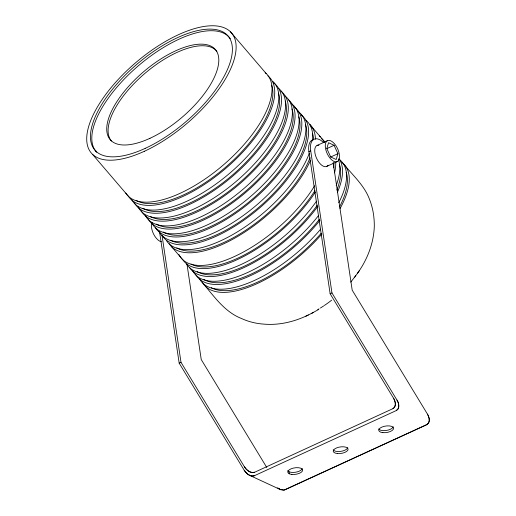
<?xml version="1.0" encoding="UTF-8"?>
<svg xmlns="http://www.w3.org/2000/svg" width="516" height="516" viewBox="0 0 516 516"><rect width="100%" height="100%" fill="white"/><g stroke="black" fill="none" stroke-linecap="round" stroke-linejoin="round"><path stroke-width="0.77" d="M337.922 153.691L336.213 159.521L330.666 156.954L326.828 148.556L328.537 142.726L334.084 145.293L337.922 153.691L330.646 157.032M357.633 273.087C367.405 259.445 373.758 243.1 374.313 226.227C374.371 216.791 372.81 207.335 369.224 198.583C363.877 184.87 352.499 175.034 343.475 163.824M350.751 282.123L355.685 275.776M354.382 277.608L359.207 270.881M392.934 408.698C396.572 406.666 395.52 401.603 393.785 398.616L330.137 293.765L308.897 151.672A18.466 9.191 65.3 0 1 313.244 139.707M159.599 232.168L179.175 363.148L244.449 470.65C246.532 473.643 249.989 476.771 253.943 475.933L396.365 410.523C399.868 408.646 399.016 403.725 397.43 400.835L331.956 292.933L310.716 150.833A18.466 9.191 65.3 0 1 323.7 142.661M396.365 410.523C400.132 408.382 398.887 403.073 396.985 400.042M311.238 313.56L318.333 309.677M205.632 286.457C215.798 298.764 226.002 312.502 241.443 318.482C248.577 321.81 256.413 323.661 264.263 324.151C279.44 325.403 294.784 321.655 308.368 314.966M305.885 316.211L313.315 312.515M317.03 145.473L327.576 140.629M308.897 151.672L310.716 150.833M326.809 148.64L334.084 145.293M326.622 166.468L337.174 161.618A11.539 5.747 65.3 0 0 334.516 143.835A11.539 5.747 65.3 0 0 325.441 147.918A11.539 5.747 65.3 0 0 337.174 161.618M179.175 363.148L180.993 362.309L162.011 235.302M330.137 293.765L331.956 292.933M254.704 472.23C250.499 473.662 246.5 470.095 244.41 466.767L180.993 362.309M254.498 475.726C250.292 477.158 246.293 473.591 244.203 470.257M249.241 475.172L279.73 489.278L283.839 490.168L426.861 424.629C430.628 422.488 429.377 417.173 427.48 414.148L352.202 290.16L333.155 162.695M278.33 488.388L279.73 489.278M277.621 487.826L280.788 489.755L284.432 490.039L427.371 424.346C430.563 421.882 429.209 417.07 427.48 414.148M230.336 31.689L266.243 73.62M320.442 136.921L309.6 124.259A92.319 39.745 -40.6 0 1 315.418 139.275M92.499 154.323L128.407 196.261A92.319 39.745 -40.6 0 0 226.53 167.739A92.319 39.745 -40.6 0 0 267.901 75.865M171.764 246.9L182.6 259.554M244.41 466.767C246.493 470.05 250.279 473.436 254.433 472.346L393.45 408.414C396.572 405.873 395.359 401.196 393.553 398.217M266.791 467.502L201.24 359.542L186.953 263.94M288.992 471.74L289.295 473.791M161.437 241.746A11.539 5.747 65.3 0 1 153.51 233.941A11.539 5.747 65.3 0 1 151.981 222.409M328.008 165.23A11.539 5.747 65.3 0 1 316.585 158.328A11.539 5.747 65.3 0 1 318.882 145.26M265.192 72.698A92.319 39.745 -40.6 0 1 223.815 164.572A92.319 39.745 -40.6 0 1 125.762 193.049M271.622 85.204A90.016 38.752 -40.6 0 1 224.673 168.023A90.016 38.752 -40.6 0 1 136.153 200.369M273.016 81.534A92.319 39.745 -40.6 0 1 228.137 174.576A92.319 39.745 -40.6 0 1 131.825 199.744M278.401 93.119A90.016 38.752 -40.6 0 1 231.445 175.93A90.016 38.752 -40.6 0 1 142.926 208.277M273.545 82.928A92.319 39.745 -40.6 0 1 233.303 175.653A92.319 39.745 -40.6 0 1 134.534 202.911M278.743 88.526A92.319 39.745 -40.6 0 1 235.528 181.967A92.319 39.745 -40.6 0 1 138.282 207.026M285.174 101.026A90.016 38.752 -40.6 0 1 238.818 183.335A90.016 38.752 -40.6 0 1 150.324 216.539M280.897 91.255A92.319 39.745 -40.6 0 1 239.469 184.089A92.319 39.745 -40.6 0 1 141.313 210.825M284.961 96.002A92.319 39.745 -40.6 0 1 243.533 188.837A92.319 39.745 -40.6 0 1 145.377 215.572M291.946 108.941A90.016 38.752 -40.6 0 1 244.997 191.759A90.016 38.752 -40.6 0 1 156.477 224.105M288.225 99.601A92.319 39.745 -40.6 0 1 245.629 192.526A92.319 39.745 -40.6 0 1 148.086 218.732M291.159 103.503A92.319 39.745 -40.6 0 1 250.918 196.222A92.319 39.745 -40.6 0 1 152.149 223.48M298.725 116.855A90.016 38.752 -40.6 0 1 251.769 199.666A90.016 38.752 -40.6 0 1 163.25 232.013M294.442 107.083A92.319 39.745 -40.6 0 1 254.233 198.86A92.319 39.745 -40.6 0 1 155.568 227.859M297.932 111.411A92.319 39.745 -40.6 0 1 257.69 204.136A92.319 39.745 -40.6 0 1 158.928 231.394M305.498 124.762A90.016 38.752 -40.6 0 1 259.142 207.071A90.016 38.752 -40.6 0 1 170.648 240.275M301.221 114.991A92.319 39.745 -40.6 0 1 261.012 206.774A92.319 39.745 -40.6 0 1 162.34 235.773M305.84 120.176A92.319 39.745 -40.6 0 1 312.464 140.662M309.355 153.123A92.319 39.745 -40.6 0 1 237.663 231.697A92.319 39.745 -40.6 0 1 166.41 240.52M312.496 133.36A90.016 38.752 -40.6 0 1 313.535 139.726M310.026 157.709A90.016 38.752 -40.6 0 1 247.577 228.994A90.016 38.752 -40.6 0 1 176.801 247.841M310.348 160.579A92.319 39.745 -40.6 0 1 237.76 236.425A92.319 39.745 -40.6 0 1 169.119 243.687M319.391 135.998A92.319 39.745 -40.6 0 1 324.416 142.629M314.676 185.708A92.319 39.745 -40.6 0 1 239.463 254.091A92.319 39.745 -40.6 0 1 178.929 254.498M314.902 190.662A90.016 38.752 -40.6 0 1 190.972 264.011M315.411 192.029A92.319 39.745 -40.6 0 1 242.346 257.168A92.319 39.745 -40.6 0 1 182.664 259.509M321.545 138.727A92.319 39.745 -40.6 0 1 325.003 142.152M316.482 201.227A92.319 39.745 -40.6 0 1 243.965 263.134A92.319 39.745 -40.6 0 1 186.734 264.257M333.826 162.766A90.016 38.752 -40.6 0 1 333.717 167.842M317.301 205.136A90.016 38.752 -40.6 0 1 197.125 271.577M335.723 162.288A92.319 39.745 -40.6 0 1 334.555 172.873M317.83 206.31A92.319 39.745 -40.6 0 1 245.629 266.804A92.319 39.745 -40.6 0 1 189.443 267.423M338.496 159.805A92.319 39.745 -40.6 0 1 336.187 185.483M318.617 215.424A92.319 39.745 -40.6 0 1 246.055 273.216A92.319 39.745 -40.6 0 1 192.797 270.958M339.367 164.327A90.016 38.752 -40.6 0 1 336.858 190.049M319.423 219.287A90.016 38.752 -40.6 0 1 203.897 279.491M339.347 159.121A92.319 39.745 -40.6 0 1 337.445 192.229M319.946 220.351A92.319 39.745 -40.6 0 1 195.506 274.119M338.58 158.889A92.319 39.745 -40.6 0 1 338.767 202.73M320.642 229.188A92.319 39.745 -40.6 0 1 199.569 278.866M346.146 172.241A90.016 38.752 -40.6 0 1 339.463 207.039M321.165 233.309A90.016 38.752 -40.6 0 1 211.296 287.747M341.869 162.463A92.319 39.745 -40.6 0 1 340.025 208.612M321.855 234.103A92.319 39.745 -40.6 0 1 202.285 282.033M331.678 300.164A54.238 23.349 -40.6 0 1 324.319 305.504M323.661 305.943A54.238 23.349 -40.6 0 1 320.378 308.026M319.069 308.813A54.238 23.349 -40.6 0 1 317.753 309.574M96.744 152.278A87.707 37.758 -40.6 0 1 138.765 65.442A87.707 37.758 -40.6 0 1 230.317 38.726M96.144 151.375A87.707 37.758 -40.6 0 1 95.473 150.221M111.379 141.016A69.241 29.805 -40.6 0 1 145.177 73.162A69.241 29.805 -40.6 0 1 216.881 51.323M393.211 426.777A7.501 3.277 -8.5 0 1 386.31 430.467A7.501 3.277 -8.5 0 1 378.66 428.938M302.273 468.573A7.501 3.277 -8.5 0 1 295.365 472.263A7.501 3.277 -8.5 0 1 287.715 470.734M347.739 447.675A7.501 3.277 -8.5 0 1 340.837 451.365A7.501 3.277 -8.5 0 1 333.188 449.836M144.306 151.304A92.319 39.745 -40.6 0 0 232.987 34.901A92.319 39.745 -40.6 0 0 106.973 92.816A92.319 39.745 -40.6 0 0 144.306 151.304M145.157 148.389A87.707 37.758 -40.6 0 0 229.407 37.803A87.707 37.758 -40.6 0 0 109.695 92.822A87.707 37.758 -40.6 0 0 145.157 148.389M149.937 138.314A69.241 29.805 -40.6 0 0 216.449 51.007A69.241 29.805 -40.6 0 0 121.937 94.447A69.241 29.805 -40.6 0 0 149.937 138.314M291.901 474.436A7.501 3.277 -8.5 0 0 302.628 469.973A7.501 3.277 -8.5 0 0 291.095 468.818A7.501 3.277 -8.5 0 0 291.901 474.436M382.846 432.634A7.501 3.277 -8.5 0 0 393.573 428.177A7.501 3.277 -8.5 0 0 382.04 427.022A7.501 3.277 -8.5 0 0 382.846 432.634M337.374 453.538A7.501 3.277 -8.5 0 0 348.1 449.075A7.501 3.277 -8.5 0 0 336.567 447.92A7.501 3.277 -8.5 0 0 337.374 453.538"/></g></svg>
